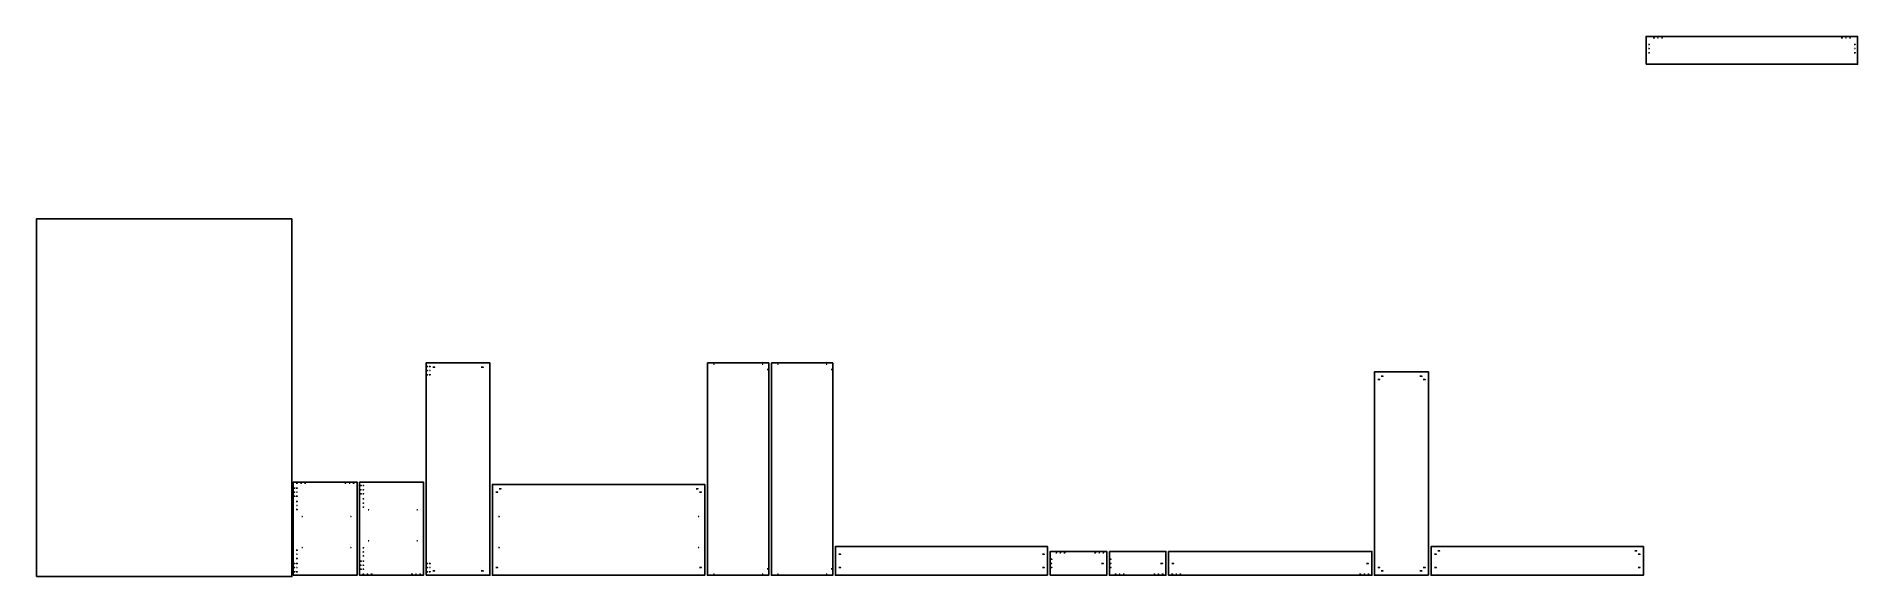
# Model space of a CAD drawing. Header units: metres. Extents: x 0 to 1426, y 0 to 423.
import ezdxf

# ---------------------------------------------------------------- set-up
doc = ezdxf.new("R2010")
doc.units = ezdxf.units.M

msp = doc.modelspace()

# ---------------------------------------------------------------- linework, layer by layer
for points in [[(1260, 401), (1425.6, 401), (1425.6, 422.8333), (1260, 422.8333), (1260, 401)], [(1261.85, 416.5167), (1262.65, 416.5167), (1261.85, 416.5167)], [(1265.6, 421.6833), (1266.4, 421.6833), (1265.6, 421.6833)], [(1268.95, 421.6833), (1269.45, 421.6833), (1268.95, 421.6833)], [(1272, 421.6833), (1272.8, 421.6833), (1272, 421.6833)], [(1412.8, 421.6833), (1413.6, 421.6833), (1412.8, 421.6833)], [(1416.15, 421.6833), (1416.65, 421.6833), (1416.15, 421.6833)], [(1419.2, 421.6833), (1420, 421.6833), (1419.2, 421.6833)], [(1422.95, 416.5167), (1423.75, 416.5167), (1422.95, 416.5167)], [(1261.85, 410.1167), (1262.65, 410.1167), (1261.85, 410.1167)], [(1262, 413.3167), (1262.5, 413.3167), (1262, 413.3167)], [(1422.95, 410.1167), (1423.75, 410.1167), (1422.95, 410.1167)], [(1423.1, 413.3167), (1423.6, 413.3167), (1423.1, 413.3167)], [(0, 0), (200, 0), (200, 280), (0, 280), (0, 0)], [(305, 1), (355, 1), (355, 167.2), (305, 167.2), (305, 1)], [(305.55, 164.4), (306.35, 164.4), (305.55, 164.4)], [(305.55, 158), (306.35, 158), (305.55, 158)], [(305.7, 161.2), (306.2, 161.2), (305.7, 161.2)], [(307.45, 164.4), (308.25, 164.4), (307.45, 164.4)], [(307.45, 158), (308.25, 158), (307.45, 158)], [(307.6, 161.2), (308.1, 161.2), (307.6, 161.2)], [(310.25, 163.8), (311.75, 163.8), (310.25, 163.8)], [(348.25, 163.8), (349.75, 163.8), (348.25, 163.8)], [(525.2, 167.2), (525.2, 1), (573.3, 1), (573.3, 167.2), (525.2, 167.2)], [(529.95, 166.2), (530.45, 166.2), (529.95, 166.2)], [(568.05, 166.2), (568.55, 166.2), (568.05, 166.2)], [(572.05, 162.2), (572.55, 162.2), (572.05, 162.2)], [(575.3, 167.2), (575.3, 1), (623.4, 1), (623.4, 167.2), (575.3, 167.2)], [(580.05, 166.2), (580.55, 166.2), (580.05, 166.2)], [(618.15, 166.2), (618.65, 166.2), (618.15, 166.2)], [(622.15, 162.2), (622.65, 162.2), (622.15, 162.2)], [(1089.8, 1), (1089.8, 160.2), (1047.4, 160.2), (1047.4, 1), (1089.8, 1)], [(1050.05, 154.2), (1051.55, 154.2), (1050.05, 154.2)], [(1052.65, 156.8), (1054.15, 156.8), (1052.65, 156.8)], [(1083.05, 156.8), (1084.55, 156.8), (1083.05, 156.8)], [(1085.65, 154.2), (1087.15, 154.2), (1085.65, 154.2)], [(201, 1), (251, 1), (251, 74), (201, 74), (201, 1)], [(203.4, 73.05), (204.2, 73.05), (203.4, 73.05)], [(206.75, 73.05), (207.25, 73.05), (206.75, 73.05)], [(209.8, 73.05), (210.6, 73.05), (209.8, 73.05)], [(241.4, 73.05), (242.2, 73.05), (241.4, 73.05)], [(244.75, 73.05), (245.25, 73.05), (244.75, 73.05)], [(247.8, 73.05), (248.6, 73.05), (247.8, 73.05)], [(253, 74), (303, 74), (303, 1), (253, 1), (253, 74)], [(523.2, 1), (357, 1), (357, 72.1), (523.2, 72.1), (523.2, 1)], [(201.55, 69.3), (202.35, 69.3), (201.55, 69.3)], [(201.55, 62.9), (202.35, 62.9), (201.55, 62.9)], [(201.7, 66.1), (202.2, 66.1), (201.7, 66.1)], [(203.45, 69.3), (204.25, 69.3), (203.45, 69.3)], [(203.45, 62.9), (204.25, 62.9), (203.45, 62.9)], [(203.45, 58.8667), (204.25, 58.8667), (203.45, 58.8667)], [(203.6, 66.1), (204.1, 66.1), (203.6, 66.1)], [(253.55, 71.2), (254.35, 71.2), (253.55, 71.2)], [(253.55, 64.8), (254.35, 64.8), (253.55, 64.8)], [(253.7, 68), (254.2, 68), (253.7, 68)], [(255.45, 71.2), (256.25, 71.2), (255.45, 71.2)], [(255.45, 64.8), (256.25, 64.8), (255.45, 64.8)], [(255.45, 60.7667), (256.25, 60.7667), (255.45, 60.7667)], [(255.6, 68), (256.1, 68), (255.6, 68), (255.6, 68)], [(255.6, 57.5667), (256.1, 57.5667), (255.6, 57.5667), (255.6, 57.5667)], [(359.65, 66.1), (361.15, 66.1), (359.65, 66.1)], [(362.25, 68.7), (363.75, 68.7), (362.25, 68.7)], [(516.45, 68.7), (517.95, 68.7), (516.45, 68.7)], [(519.05, 66.1), (520.55, 66.1), (519.05, 66.1)], [(203.45, 52.4667), (204.25, 52.4667), (203.45, 52.4667)], [(203.6, 55.6667), (204.1, 55.6667), (203.6, 55.6667)], [(207.65, 46.9667), (208.15, 46.9667), (207.65, 46.9667)], [(245.75, 46.9667), (246.25, 46.9667), (245.75, 46.9667)], [(255.45, 54.3667), (256.25, 54.3667), (255.45, 54.3667)], [(259.65, 52.3667), (260.15, 52.3667), (259.65, 52.3667)], [(297.75, 52.3667), (298.25, 52.3667), (297.75, 52.3667)], [(361.75, 46.9667), (362.25, 46.9667), (361.75, 46.9667)], [(517.95, 46.9667), (518.45, 46.9667), (517.95, 46.9667)], [(203.45, 20.6333), (204.25, 20.6333), (203.45, 20.6333)], [(203.6, 17.4333), (204.1, 17.4333), (203.6, 17.4333)], [(207.65, 22.6333), (208.15, 22.6333), (207.65, 22.6333)], [(245.75, 22.6333), (246.25, 22.6333), (245.75, 22.6333)], [(255.45, 22.5333), (256.25, 22.5333), (255.45, 22.5333)], [(255.45, 16.1333), (256.25, 16.1333), (255.45, 16.1333)], [(255.6, 19.3333), (256.1, 19.3333), (255.6, 19.3333), (255.6, 19.3333)], [(259.65, 28.0333), (260.15, 28.0333), (259.65, 28.0333)], [(297.75, 28.0333), (298.25, 28.0333), (297.75, 28.0333)], [(361.75, 22.6333), (362.25, 22.6333), (361.75, 22.6333)], [(517.95, 22.6333), (518.45, 22.6333), (517.95, 22.6333)], [(791.6, 1), (625.4, 1), (625.4, 23.4333), (791.6, 23.4333), (791.6, 1)], [(628.05, 17.4333), (629.55, 17.4333), (628.05, 17.4333)], [(787.45, 17.4333), (788.95, 17.4333), (787.45, 17.4333)], [(793.6, 1), (837.9, 1), (837.9, 19.6333), (793.6, 19.6333), (793.6, 1)], [(797.9, 18.6833), (798.7, 18.6833), (797.9, 18.6833)], [(801.25, 18.6833), (801.75, 18.6833), (801.25, 18.6833)], [(804.3, 18.6833), (805.1, 18.6833), (804.3, 18.6833)], [(828.3, 18.6833), (829.1, 18.6833), (828.3, 18.6833)], [(831.65, 18.6833), (832.15, 18.6833), (831.65, 18.6833)], [(834.7, 18.6833), (835.5, 18.6833), (834.7, 18.6833)], [(839.9, 19.6333), (884.2, 19.6333), (884.2, 1), (839.9, 1), (839.9, 19.6333)], [(886.2, 19.6333), (886.2, 1), (1045.4, 1), (1045.4, 19.6333), (886.2, 19.6333)], [(1258, 23.4333), (1091.8, 23.4333), (1091.8, 1), (1258, 1), (1258, 23.4333)], [(1094.45, 17.4333), (1095.95, 17.4333), (1094.45, 17.4333)], [(1097.05, 20.0333), (1098.55, 20.0333), (1097.05, 20.0333)], [(1251.25, 20.0333), (1252.75, 20.0333), (1251.25, 20.0333)], [(1253.85, 17.4333), (1255.35, 17.4333), (1253.85, 17.4333)], [(201.55, 10.2), (202.35, 10.2), (201.55, 10.2)], [(201.55, 3.8), (202.35, 3.8), (201.55, 3.8)], [(201.7, 7), (202.2, 7), (201.7, 7)], [(203.45, 14.2333), (204.25, 14.2333), (203.45, 14.2333)], [(203.45, 10.2), (204.25, 10.2), (203.45, 10.2)], [(203.45, 3.8), (204.25, 3.8), (203.45, 3.8)], [(203.6, 7), (204.1, 7), (203.6, 7)], [(253.55, 12.1), (254.35, 12.1), (253.55, 12.1)], [(253.55, 5.7), (254.35, 5.7), (253.55, 5.7)], [(253.7, 8.9), (254.2, 8.9), (253.7, 8.9)], [(255.4, 1.95), (256.2, 1.95), (255.4, 1.95), (255.4, 1.95)], [(255.45, 12.1), (256.25, 12.1), (255.45, 12.1)], [(255.45, 5.7), (256.25, 5.7), (255.45, 5.7)], [(255.6, 8.9), (256.1, 8.9), (255.6, 8.9), (255.6, 8.9)], [(258.75, 1.95), (259.25, 1.95), (258.75, 1.95)], [(261.8, 1.95), (262.6, 1.95), (261.8, 1.95)], [(293.4, 1.95), (294.2, 1.95), (293.4, 1.95)], [(296.75, 1.95), (297.25, 1.95), (296.75, 1.95)], [(299.8, 1.95), (300.6, 1.95), (299.8, 1.95)], [(305.55, 10.2), (306.35, 10.2), (305.55, 10.2)], [(305.55, 3.8), (306.35, 3.8), (305.55, 3.8)], [(305.7, 7), (306.2, 7), (305.7, 7)], [(307.45, 10.2), (308.25, 10.2), (307.45, 10.2)], [(307.45, 3.8), (308.25, 3.8), (307.45, 3.8)], [(307.6, 7), (308.1, 7), (307.6, 7)], [(310.25, 4.4), (311.75, 4.4), (310.25, 4.4)], [(348.25, 4.4), (349.75, 4.4), (348.25, 4.4)], [(359.65, 7), (361.15, 7), (359.65, 7)], [(519.05, 7), (520.55, 7), (519.05, 7)], [(529.95, 2), (530.45, 2), (529.95, 2)], [(568.05, 2), (568.55, 2), (568.05, 2)], [(572.05, 6), (572.55, 6), (572.05, 6)], [(580.05, 2), (580.55, 2), (580.05, 2)], [(618.15, 2), (618.65, 2), (618.15, 2)], [(622.15, 6), (622.65, 6), (622.15, 6)], [(628.05, 7), (629.55, 7), (628.05, 7)], [(787.45, 7), (788.95, 7), (787.45, 7)], [(794.15, 13.5167), (794.95, 13.5167), (794.15, 13.5167)], [(794.15, 7.1167), (794.95, 7.1167), (794.15, 7.1167)], [(794.3, 10.3167), (794.8, 10.3167), (794.3, 10.3167)], [(833.75, 10.3167), (835.25, 10.3167), (833.75, 10.3167)], [(840.45, 13.5167), (841.25, 13.5167), (840.45, 13.5167)], [(840.45, 7.1167), (841.25, 7.1167), (840.45, 7.1167)], [(840.6, 10.3167), (841.1, 10.3167), (840.6, 10.3167)], [(844.2, 1.95), (845, 1.95), (844.2, 1.95)], [(847.55, 1.95), (848.05, 1.95), (847.55, 1.95)], [(850.6, 1.95), (851.4, 1.95), (850.6, 1.95)], [(874.6, 1.95), (875.4, 1.95), (874.6, 1.95)], [(877.95, 1.95), (878.45, 1.95), (877.95, 1.95)], [(880.05, 10.3167), (881.55, 10.3167), (880.05, 10.3167)], [(881, 1.95), (881.8, 1.95), (881, 1.95)], [(888.6, 1.95), (889.4, 1.95), (888.6, 1.95)], [(888.85, 10.3167), (890.35, 10.3167), (888.85, 10.3167)], [(891.95, 1.95), (892.45, 1.95), (891.95, 1.95)], [(895, 1.95), (895.8, 1.95), (895, 1.95)], [(1035.8, 1.95), (1036.6, 1.95), (1035.8, 1.95)], [(1039.15, 1.95), (1039.65, 1.95), (1039.15, 1.95)], [(1041.25, 10.3167), (1042.75, 10.3167), (1041.25, 10.3167)], [(1042.2, 1.95), (1043, 1.95), (1042.2, 1.95)], [(1050.05, 7), (1051.55, 7), (1050.05, 7)], [(1052.65, 4.4), (1054.15, 4.4), (1052.65, 4.4)], [(1083.05, 4.4), (1084.55, 4.4), (1083.05, 4.4)], [(1085.65, 7), (1087.15, 7), (1085.65, 7)], [(1094.45, 7), (1095.95, 7), (1094.45, 7)], [(1253.85, 7), (1255.35, 7), (1253.85, 7)]]:
    msp.add_lwpolyline(points, close=True)

doc.saveas('drawing.dxf')
